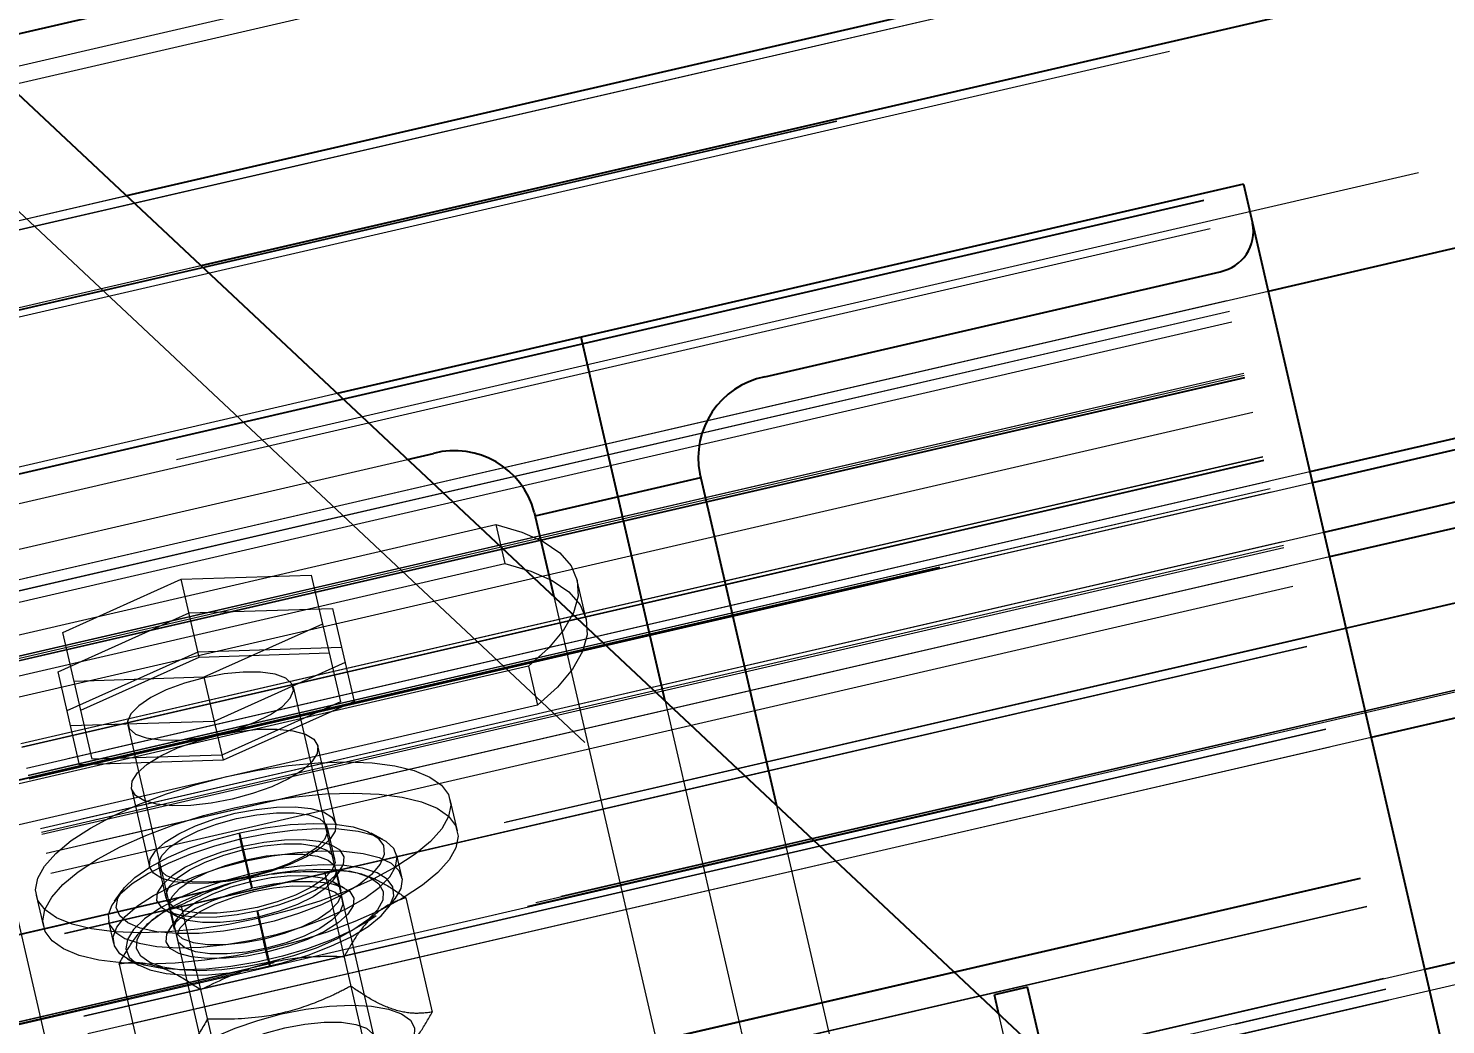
# Model space of a CAD drawing. Header units: millimetres. Extents: x 1293 to 41893, y 1011 to 26911.
# Drawn here: x 11677.1 to 11747.7, y 5429.9 to 5479.5 of the extents above; entities that cross this region are included whole.
import ezdxf

# ---------------------------------------------------------------- set-up
doc = ezdxf.new("R2010")
doc.units = ezdxf.units.MM
doc.header["$LTSCALE"] = 50
doc.linetypes.add('HIDDEN', pattern=[1.905, 1.27, -0.635])
doc.layers.add('CAPA_1', color=7, linetype='Continuous')
doc.layers.add('STRUC', color=4, linetype='Continuous')
doc.styles.add('SLDTEXTSTYLE0', font='TXT', dxfattribs={"width": 0.75})
doc.dimstyles.new('SLDDIMSTYLE0', dxfattribs={"dimtxt": 100, "dimasz": 100, "dimexe": 0, "dimexo": 0.0625, "dimgap": 25, "dimtad": 2, "dimdec": 0, "dimlfac": 1.5, "dimrnd": 1e-09, "dimzin": 12, "dimdsep": 46, "dimtxsty": 'SLDTEXTSTYLE0', "dimsah": 1, "dimcen": 0.09, "dimadec": 0, "dimazin": 3, "dimtfac": 1, "dimtdec": 0, "dimtofl": 0, "dimtmove": 0, "dimatfit": 3, "dimfxl": 1, "dimfrac": 2, "dimtolj": 1, "dimtzin": 12, "dimarcsym": 0})
doc.dimstyles.new('SLDDIMSTYLE1', dxfattribs={"dimtxt": 100, "dimasz": 100, "dimexe": 0, "dimexo": 0.0625, "dimgap": 25, "dimtad": 2, "dimdec": 4, "dimlfac": 75, "dimzin": 12, "dimdsep": 46, "dimtxsty": 'SLDTEXTSTYLE0', "dimsah": 1, "dimcen": 0.09, "dimadec": 0, "dimazin": 3, "dimtfac": 1, "dimtdec": 0, "dimtofl": 0, "dimtmove": 0, "dimatfit": 3, "dimfxl": 1, "dimfrac": 2, "dimtolj": 1, "dimtzin": 12, "dimarcsym": 0})

# ---------------------------------------------------------------- blocks, each defined once
blk = doc.blocks.new('_D_3')
at = {"layer": 'CAPA_1', "transparency": 16777216}
blk.add_arc((9899.266, 4708.493), 5214.315, 0, 13, dxfattribs=at)
for points in [[(14979.938, 5881.459), (14986.476, 5780.493), (15016.521, 5787.127)], [(15113.581, 4708.493), (15128.006, 4808.636), (15097.238, 4808.341)]]:
    blk.add_solid(points, dxfattribs=at)
at = {"layer": 'CAPA_1', "transparency": 16777216, "insert": (15196.758, 5413.272), "char_height": 100, "attachment_point": 1, "rotation": 276.5, "style": 'SLDTEXTSTYLE0'}
blk.add_mtext('13°', dxfattribs=at)
blk = doc.blocks.new('_D_5')
at = {"layer": 'CAPA_1', "transparency": 16777216}
for p, q in [((11574.397, 7831.177), (17588.061, 7831.177)), ((17538.061, 7831.177), (17538.061, 4708.493)), ((16485.165, 4708.493), (17588.061, 4708.493))]:
    blk.add_line(p, q, dxfattribs=at)
for points in [[(17538.061, 7831.177), (17522.676, 7731.177), (17553.445, 7731.177)], [(17538.061, 4708.493), (17553.445, 4808.493), (17522.676, 4808.493)]]:
    blk.add_solid(points, dxfattribs=at)
at = {"layer": 'CAPA_1', "transparency": 16777216, "insert": (17409.154, 6122.057), "char_height": 100, "attachment_point": 1, "rotation": 90, "style": 'SLDTEXTSTYLE0'}
blk.add_mtext('4684', dxfattribs=at)

msp = doc.modelspace()

# ---------------------------------------------------------------- linework, layer by layer
at = {"color": 1, "linetype": 'HIDDEN', "lineweight": 18}
for p, q in [((16327.8123211, 6489.1646889), (11124.0071077, 5287.7715924)), ((12657.1684952, 5703.1216774), (11111.0164292, 5346.1643467)), ((12009.287593, 5556.018966), (11217.3196043, 5373.1787491)), ((11993.138929, 5550.6908802), (11234.1696065, 5375.4690056)), ((11993.1392495, 5550.6894916), (11234.1699271, 5375.467617)), ((12011.3263419, 5547.1881743), (11219.3583532, 5364.3479573)), ((12011.4279871, 5546.7479006), (11219.4599984, 5363.9076836)), ((12011.4283077, 5546.746512), (11219.460319, 5363.906295)), ((12012.2770261, 5543.0703084), (11220.3090375, 5360.2300915)), ((12012.3786713, 5542.6300347), (11220.4106827, 5359.7898178)), ((12012.3789919, 5542.6286462), (11220.4110032, 5359.7884292)), ((11995.8008176, 5539.1609739), (11236.8314951, 5363.9390993)), ((11995.8057852, 5539.1394568), (11236.8364627, 5363.9175822)), ((11220.4410265, 5350.9009234), (12021.8701485, 5535.9254151)), ((12014.0898757, 5535.2179943), (11222.121887, 5352.3777773)), ((12014.0948433, 5535.1964772), (11222.1268546, 5352.3562603)), ((12014.4174202, 5533.799243), (11222.4494316, 5350.959026)), ((12014.4177408, 5533.7978544), (11222.4497522, 5350.9576374)), ((12015.246785, 5530.2068697), (11223.2787963, 5347.3666528)), ((12015.3681045, 5529.6813771), (11223.4001158, 5346.8411602)), ((12015.3684251, 5529.6799886), (11223.4004364, 5346.8397716)), ((12015.4922949, 5529.1434495), (11223.5243062, 5346.3032325)), ((12015.4926154, 5529.1420609), (11223.5246268, 5346.301844)), ((12016.0809473, 5526.5937157), (11224.1129586, 5343.7534988)), ((12016.0812679, 5526.5923272), (11224.1132792, 5343.7521102)), ((12016.1053109, 5526.4881853), (11224.1373223, 5343.6479683)), ((12016.1056315, 5526.4867967), (11224.1376428, 5343.6465797)), ((12016.1286246, 5526.3872025), (11224.160636, 5343.5469856)), ((12016.1335922, 5526.3656855), (11224.1656036, 5343.5254685)), ((12016.5283785, 5524.6556781), (11224.5603899, 5341.8154611)), ((12016.5286991, 5524.6542895), (11224.5607105, 5341.8140725)), ((12017.0412972, 5522.4339835), (11225.0733085, 5339.5937665)), ((12017.0416177, 5522.4325949), (11225.0736291, 5339.5923779)), ((12017.0793088, 5522.2693367), (11225.1113202, 5339.4291197)), ((12017.0842765, 5522.2478196), (11225.1162878, 5339.4076027)), ((12017.3231436, 5521.2131723), (11225.355155, 5338.3729553)), ((12017.4068534, 5520.8505854), (11225.4388647, 5338.0103684)), ((12017.407174, 5520.8491968), (11225.4391853, 5338.0089798)), ((12017.4465148, 5520.6787931), (11225.4785261, 5337.8385761)), ((12018.0184071, 5518.2016553), (11226.0504185, 5335.3614383)), ((12018.0595308, 5518.0235288), (11226.0915422, 5335.1833119)), ((12018.0598514, 5518.0221403), (11226.0918627, 5335.1819233)), ((12018.0838945, 5517.9179984), (11226.1159058, 5335.0777814)), ((12018.084215, 5517.9166098), (11226.1162264, 5335.0763928)), ((12018.3002536, 5516.9808441), (11226.3322649, 5334.1406271)), ((12000.9306448, 5516.9412508), (11241.9613224, 5341.7193762)), ((12000.9356124, 5516.9197338), (11241.96629, 5341.6978592)), ((12018.5313257, 5515.9799607), (11226.5633371, 5333.1397437)), ((12018.5316463, 5515.9785721), (11226.5636576, 5333.1383551)), ((12019.219703, 5512.9982713), (11227.2517143, 5330.1580543)), ((12019.2246706, 5512.9767542), (11227.2566819, 5330.1365372)), ((12020.1703872, 5508.8804054), (11228.2023985, 5326.0401885)), ((12020.1753548, 5508.8588883), (11228.2073661, 5326.0186714)), ((12020.3766122, 5507.9871467), (11228.4086236, 5325.1469297)), ((12003.6021481, 5505.369699), (11244.6328256, 5330.1478244)), ((12021.8815916, 5501.468365), (11229.9136029, 5318.628148)), ((12021.8912062, 5501.4267194), (11229.9232175, 5318.5865024)), ((12022.2091361, 5500.0496137), (11230.2411475, 5317.2093967)), ((12022.2141037, 5500.0280966), (11230.2461151, 5317.1878796)), ((11948.4130219, 5497.1150012), (11689.8605254, 5437.423454)), ((11948.3008868, 5497.0664488), (11690.0120436, 5437.4357708)), ((12023.0385008, 5496.4572404), (11231.0705122, 5313.6170235)), ((12023.1598204, 5495.9317478), (11231.1918317, 5313.0915308)), ((12023.164788, 5495.9102307), (11737.2338964, 5429.897883)), ((12023.2840107, 5495.3938202), (11231.3160221, 5312.5536032)), ((12023.2889783, 5495.3723031), (11231.3209897, 5312.5320861)), ((11951.1322255, 5493.4054303), (11690.0541667, 5433.1308111)), ((11949.8745113, 5493.0924001), (11690.2038431, 5433.1427026)), ((11949.4646505, 5492.9149382), (11690.7509196, 5433.1861671)), ((11681.9974515, 5471.1551465), (11503.7799115, 5430.0103854)), ((11685.7100791, 5467.6749255), (11522.4971725, 5429.994257)), ((11738.8784043, 5466.400739), (11580.966377, 5429.9438749)), ((11692.5002904, 5461.3097746), (11671.6500672, 5456.4961213)), ((11674.6040465, 5453.0954305), (11695.9949222, 5458.0339033)), ((11740.954763, 5457.4070416), (11621.8461407, 5429.9086494)), ((11741.0781341, 5456.8726624), (11624.2750968, 5429.9065565)), ((11671.6500672, 5456.4961213), (11684.9883333, 5398.7217439)), ((11669.4600828, 5447.644664), (11700.3963323, 5454.7868599)), ((11700.3963323, 5454.7868599), (11700.8437636, 5452.8488222)), ((11741.6500265, 5454.3955246), (11635.5346272, 5429.8968543)), ((11741.9318729, 5453.1747134), (11641.0836766, 5429.8920727)), ((11669.907514, 5445.7066263), (11700.8437636, 5452.8488222)), ((11678.8257173, 5449.4201882), (11684.7308999, 5452.0703953)), ((11684.7308999, 5452.0703953), (11691.2002171, 5452.2770666)), ((11685.6257624, 5448.1943199), (11684.7308999, 5452.0703953)), ((11691.2002171, 5452.2770666), (11692.6592143, 5445.9574554)), ((11704.9059221, 5450.0717189), (11704.4584908, 5452.0097566)), ((11703.2856943, 5451.1995261), (11723.800783, 5362.3389143)), ((11685.1191044, 5450.3888968), (11692.2676151, 5450.6172658)), ((11692.2676151, 5450.6172658), (11693.3384078, 5445.9791531)), ((11678.5939552, 5447.4604527), (11685.1191044, 5450.3888968)), ((11691.7643518, 5449.8335307), (11685.8591693, 5447.1833236)), ((11680.2847145, 5443.100577), (11678.8257173, 5449.4201882)), ((11679.0413864, 5445.522415), (11685.5665357, 5448.4508591)), ((11685.5665357, 5448.4508591), (11692.7150463, 5448.6792282)), ((11685.6257624, 5448.1943199), (11692.0950797, 5448.4009912)), ((11702.0248489, 5447.7329796), (11671.0885993, 5440.5907836)), ((11679.7205798, 5445.5441128), (11685.6257624, 5448.1943199)), ((11692.8909765, 5447.9171908), (11686.3658273, 5444.9887467)), ((11702.0248489, 5447.7329796), (11702.4722802, 5445.7949419)), ((11679.6647479, 5442.82234), (11678.5939552, 5447.4604527)), ((11685.8591693, 5447.1833236), (11679.389852, 5446.9766524)), ((11685.8591693, 5447.1833236), (11686.8132585, 5443.0507091)), ((11695.6839054, 5423.4466245), (11690.3147304, 5446.7030769)), ((11702.4722802, 5445.7949419), (11671.5360306, 5438.6527459)), ((11692.6592143, 5445.9574554), (11686.7540318, 5443.3072482)), ((11693.3384078, 5445.9791531), (11686.8132585, 5443.0507091)), ((11708.83033, 5446.001979), (11738.4794014, 5317.5777417)), ((11686.3658273, 5444.9887467), (11679.2173166, 5444.7603777)), ((11682.0650638, 5444.7984913), (11687.4342389, 5421.5420389)), ((11744.0082316, 5444.181016), (11657.7399431, 5424.2644123)), ((11692.4298132, 5439.8940102), (11691.5349507, 5443.7700856)), ((11686.8132585, 5443.0507091), (11679.6647479, 5442.82234)), ((11686.7540318, 5443.3072482), (11680.2847145, 5443.100577)), ((11682.2540758, 5441.6274268), (11683.1489383, 5437.7513514)), ((11698.4847701, 5439.5431097), (11698.1268251, 5441.0935398)), ((11714.3749657, 5440.804432), (11746.67758, 5300.8864376)), ((11687.5942388, 5439.4286005), (11687.6613251, 5439.1194953)), ((11687.5942388, 5439.4286005), (11687.7668778, 5438.7522417)), ((11688.2797319, 5436.6987148), (11687.6466761, 5439.440781)), ((11692.3800169, 5438.1337163), (11692.0220719, 5439.6841465)), ((11694.7632034, 5439.1146618), (11694.1859247, 5439.4241142)), ((11687.9136763, 5438.0264421), (11687.6613251, 5439.1194953)), ((11687.9235072, 5438.0923281), (11687.7668778, 5438.7522417)), ((11683.607412, 5437.7414692), (11683.965357, 5436.191039)), ((11687.9136763, 5438.0264421), (11688.0703057, 5437.3665284)), ((11687.9235072, 5438.0923281), (11688.1758584, 5436.9992748)), ((11695.7141059, 5437.2418044), (11695.4617547, 5438.3348577)), ((11688.2429447, 5436.6901696), (11688.0703057, 5437.3665284)), ((11691.858296, 5437.49686), (11694.150061, 5427.5701355)), ((11692.2766881, 5437.0543513), (11692.6598877, 5437.5855476)), ((11692.6947279, 5436.5447261), (11692.4423767, 5437.6377794)), ((11693.2312255, 5437.5040068), (11693.1101689, 5437.5249999)), ((11686.6322645, 5436.6781513), (11555.6621604, 5406.4413202)), ((11686.5201294, 5436.6295989), (11555.8136785, 5406.453637)), ((11677.5026588, 5436.3320758), (11677.8606038, 5434.7816457)), ((11681.7765446, 5436.5591831), (11681.3933449, 5436.0279868)), ((11688.2429447, 5436.6901696), (11688.1758584, 5436.9992748)), ((11692.8673287, 5436.6870223), (11692.29005, 5436.9964747)), ((11684.1267128, 5435.7179571), (11684.379064, 5434.6249038)), ((11684.713456, 5435.8473437), (11687.005221, 5425.9206192)), ((11695.0448962, 5435.7035001), (11695.4280958, 5436.2346964)), ((11695.9186029, 5436.2054794), (11697.2333366, 5430.510742)), ((11681.1073349, 5435.0208788), (11681.3596861, 5433.9278255)), ((11683.4793815, 5435.2541096), (11683.4763422, 5435.2519146)), ((11683.5759444, 5435.3238508), (11683.4793815, 5435.2541096)), ((11683.9541121, 5435.5756609), (11684.5313908, 5435.2662085)), ((11684.5447526, 5435.2083319), (11684.161553, 5434.6771356)), ((11688.6462279, 5434.8719351), (11688.5048987, 5435.5555223)), ((11688.5801047, 5435.2482917), (11688.5048987, 5435.5555223)), ((11689.1747647, 5432.8219022), (11688.5417088, 5435.5639684)), ((11688.5801047, 5435.2482917), (11688.8324559, 5434.1552384)), ((11688.6462279, 5434.8719351), (11688.7947375, 5434.2101468)), ((11689.0470887, 5433.1170936), (11688.7947375, 5434.2101468)), ((11688.9809655, 5433.4934502), (11688.8324559, 5434.1552384)), ((11689.3514681, 5432.9685803), (11555.8558016, 5402.1486773)), ((11681.6301804, 5432.9067372), (11682.9449141, 5427.2119998)), ((11682.0582373, 5433.1480214), (11682.635516, 5432.838569)), ((11688.9809655, 5433.4934502), (11689.1222948, 5432.809863)), ((11689.0470887, 5433.1170936), (11689.1222948, 5432.809863)), ((11688.0937539, 5432.6555502), (11556.005478, 5402.1605689)), ((11687.6838931, 5432.4780882), (11556.5525546, 5402.2040333)), ((11746.6747672, 5432.6309812), (11668.1533419, 5414.5028818)), ((11725.9264054, 5428.4074669), (11725.4642371, 5430.4093378))]:
    msp.add_line(p, q, dxfattribs=at)
at = {"color": 7, "linetype": 'Continuous', "lineweight": 25}
for p, q in [((11975.5812051, 5548.2357707), (11675.3678887, 5478.9260654)), ((11977.619954, 5539.4049789), (11681.9974515, 5471.1551465)), ((11978.5706383, 5535.2871131), (11685.7100791, 5467.6749255)), ((11895.6220687, 5502.5878653), (11738.8784043, 5466.400739)), ((11897.6984274, 5493.5941679), (11740.954763, 5457.4070416)), ((11897.8217985, 5493.0597887), (11741.0781341, 5456.8726624)), ((11898.3936909, 5490.5826508), (11741.6500265, 5454.3955246)), ((11898.6755373, 5489.3618397), (11741.9318729, 5453.1747134)), ((11900.751896, 5480.3681423), (11744.0082316, 5444.181016)), ((11737.6473996, 5471.7328061), (11692.5002904, 5461.3097746)), ((11737.6473996, 5471.7328061), (11753.1874155, 5404.4216024)), ((11903.4184316, 5468.8181075), (11746.6747672, 5432.6309812)), ((11713.7932625, 5462.1429739), (11736.4831454, 5467.3813461)), ((11708.83033, 5446.001979), (11704.6487334, 5464.1144637)), ((11695.9949222, 5458.0339033), (11697.2939294, 5458.3338027)), ((11702.3559022, 5455.2268985), (11710.6055687, 5457.131484)), ((11710.5632917, 5457.3146057), (11714.3749657, 5440.804432)), ((11702.3136252, 5455.4100201), (11703.2856943, 5451.1995261)), ((11726.8909954, 5431.756932), (11725.2410621, 5431.3760149)), ((11727.6820913, 5428.330319), (11726.8909954, 5431.756932)), ((11725.4642371, 5430.4093378), (11725.2410621, 5431.3760149))]:
    msp.add_line(p, q, dxfattribs=at)
at = {"color": 1, "linetype": 'HIDDEN', "lineweight": 18, "flags": 128}
for points in [[(11700.3963323, 5454.7868599), (11701.689923, 5454.4111019), (11702.7569882, 5453.9378104), (11703.5816525, 5453.3740269), (11704.1516468, 5452.7281392), (11704.4584908, 5452.0097566), (11704.4976194, 5451.229567), (11704.2684505, 5450.399178), (11703.7743936, 5449.5309436), (11703.022799, 5448.6377815), (11702.0248489, 5447.7329796)], [(11700.8437636, 5452.8488222), (11702.1373542, 5452.4730642), (11703.2044195, 5451.9997727), (11704.0290838, 5451.4359892), (11704.5990781, 5450.7901015), (11704.9059221, 5450.0717189), (11704.9450507, 5449.2915294), (11704.7158818, 5448.4611403), (11704.2218248, 5447.592906), (11703.4702303, 5446.6997438), (11702.4722802, 5445.7949419)], [(11686.5156004, 5444.340008), (11687.4932733, 5444.6089012), (11688.3951987, 5444.9441564), (11689.1689599, 5445.32629), (11689.7695889, 5445.7330935), (11690.1621792, 5446.1409252), (11690.3239149, 5446.5260833), (11690.2453965, 5446.8661838), (11689.9311872, 5447.1414614), (11689.3995477, 5447.3359178), (11688.6813751, 5447.4382521), (11687.8184067, 5447.4425168), (11686.8607953, 5447.3484641), (11685.8641938, 5447.1615601), (11684.8865209, 5446.892667), (11683.9845955, 5446.5574117), (11683.2108342, 5446.1752782), (11682.6102053, 5445.7684746), (11682.217615, 5445.3606429), (11682.0558793, 5444.9754848), (11682.1343977, 5444.6353843), (11682.448607, 5444.3601068), (11682.9802464, 5444.1656503), (11683.6984191, 5444.0633161), (11684.5613875, 5444.0590514), (11685.5189988, 5444.153104), (11686.5156004, 5444.340008)], [(11682.2540758, 5441.6274268), (11682.288886, 5442.0074554), (11682.5546415, 5442.4221487), (11683.0380164, 5442.8507122), (11683.7147721, 5443.2716561), (11684.5509733, 5443.6638723), (11685.5046894, 5444.0076936), (11686.528097, 5444.2858793), (11687.5698783, 5444.48448), (11688.577794, 5444.5935371), (11689.5013029, 5444.607582), (11690.2940965, 5444.5259103), (11690.9164209, 5444.3526175), (11691.3370699, 5444.0963933), (11691.5349507, 5443.7700856), (11691.5001405, 5443.390057), (11691.2343849, 5442.9753638), (11690.7510101, 5442.5468002), (11690.0742544, 5442.1258564), (11689.2380532, 5441.7336401), (11688.2843371, 5441.3898188), (11687.2609295, 5441.1116331), (11686.2191482, 5440.9130324), (11685.2112325, 5440.8039753), (11684.2877236, 5440.7899305), (11683.4949299, 5440.8716021), (11682.8726056, 5441.0448949), (11682.4519565, 5441.3011192), (11682.2540758, 5441.6274268)], [(11688.6290002, 5435.1858676), (11687.0829694, 5434.870431), (11685.5532851, 5434.6408266), (11684.0741181, 5434.5021836), (11682.6785104, 5434.457599), (11681.3976377, 5434.5080687), (11680.2601124, 5434.6524654), (11679.2913451, 5434.8875633), (11678.5129764, 5435.208111), (11677.9423937, 5435.6069477), (11677.592343, 5436.0751643), (11677.4706438, 5436.6023014), (11677.5800147, 5437.1765838), (11677.9180124, 5437.7851828), (11678.4770868, 5438.4145035), (11679.2447489, 5439.0504878), (11680.2038505, 5439.6789289), (11681.3329669, 5440.2857885), (11682.6068753, 5440.8575102), (11683.997119, 5441.3813229), (11685.472642, 5441.8455253), (11687.0004836, 5442.239748), (11688.5465145, 5442.5551847), (11690.0761987, 5442.784789), (11691.5553658, 5442.923432), (11692.9509735, 5442.9680166), (11694.2318462, 5442.9175469), (11695.3693715, 5442.7731503), (11696.3381388, 5442.5380523), (11697.1165075, 5442.2175047), (11697.6870901, 5441.8186679), (11698.0371408, 5441.3504514), (11698.15884, 5440.8233142), (11698.0494692, 5440.2490319), (11697.7114714, 5439.6404328), (11697.1523971, 5439.0111121), (11696.384735, 5438.3751278), (11695.4256334, 5437.7466867), (11694.296517, 5437.1398272), (11693.0226085, 5436.5681054), (11691.6323649, 5436.0442928), (11690.1568419, 5435.5800903), (11688.6290002, 5435.1858676)], [(11688.9869452, 5433.6354375), (11687.4409144, 5433.3200008), (11685.9112301, 5433.0903965), (11684.4320631, 5432.9517535), (11683.0364554, 5432.9071689), (11681.7555827, 5432.9576386), (11680.6180574, 5433.1020352), (11679.6492901, 5433.3371332), (11678.8709214, 5433.6576808), (11678.3003387, 5434.0565176), (11677.950288, 5434.5247341), (11677.8285888, 5435.0518712), (11677.9379597, 5435.6261536), (11678.2759574, 5436.2347527), (11678.8350318, 5436.8640734), (11679.6026939, 5437.5000577), (11680.5617955, 5438.1284988), (11681.6909119, 5438.7353583), (11682.9648204, 5439.3070801), (11684.355064, 5439.8308927), (11685.830587, 5440.2950951), (11687.3584286, 5440.6893178), (11688.9044595, 5441.0047545), (11690.4341437, 5441.2343588), (11691.9133108, 5441.3730019), (11693.3089185, 5441.4175865), (11694.5897912, 5441.3671168), (11695.7273165, 5441.2227201), (11696.6960838, 5440.9876221), (11697.4744525, 5440.6670745), (11698.0450352, 5440.2682378), (11698.3950859, 5439.8000212), (11698.516785, 5439.2728841), (11698.4074142, 5438.6986017), (11698.0694164, 5438.0900026), (11697.5103421, 5437.460682), (11696.74268, 5436.8246977), (11695.7835784, 5436.1962566), (11694.654462, 5435.589397), (11693.3805535, 5435.0176753), (11691.9903099, 5434.4938626), (11690.5147869, 5434.0296602), (11688.9869452, 5433.6354375)], [(11683.1489383, 5437.7513514), (11683.1837485, 5438.13138), (11683.449504, 5438.5460733), (11683.9328789, 5438.9746368), (11684.6096346, 5439.3955807), (11685.4458358, 5439.7877969), (11686.3995519, 5440.1316182), (11687.4229595, 5440.4098039), (11688.4647408, 5440.6084046), (11689.4726565, 5440.7174617), (11690.3961654, 5440.7315066), (11691.188959, 5440.6498349), (11691.8112834, 5440.4765422), (11692.2319324, 5440.2203179), (11692.4298132, 5439.8940102), (11692.395003, 5439.5139816), (11692.1292475, 5439.0992884), (11691.6458726, 5438.6707248), (11690.9691169, 5438.249781), (11690.1329157, 5437.8575647), (11689.1791996, 5437.5137435), (11688.155792, 5437.2355578), (11687.1140107, 5437.036957), (11686.106095, 5436.9278999), (11685.1825861, 5436.9138551), (11684.3897925, 5436.9955267), (11683.7674681, 5437.1688195), (11683.3468191, 5437.4250438), (11683.1489383, 5437.7513514)], [(11687.6466761, 5439.440781), (11688.9153144, 5439.6904093), (11690.1571792, 5439.848896), (11691.3274985, 5439.9105275), (11692.3840794, 5439.8730818), (11693.2888297, 5439.7379088), (11694.009131, 5439.5098818), (11694.5190148, 5439.1972218), (11694.8000986, 5438.8112009), (11694.8422487, 5438.3657361), (11694.6439454, 5437.8768873), (11694.2123381, 5437.3622788), (11693.5629871, 5436.8404634), (11692.7193032, 5436.3302538), (11691.7117031, 5435.8500442), (11690.5765132, 5435.4171473), (11689.3546596, 5435.04717), (11688.0901932, 5434.753451), (11686.8287009, 5434.5465794), (11685.6156624, 5434.4340134), (11684.4948107, 5434.4198114), (11683.506555, 5434.5044854), (11682.6865244, 5434.6849826), (11682.0642827, 5434.9547957), (11681.6622634, 5435.3041973), (11681.4949602, 5435.7205907), (11681.5684046, 5436.1889639), (11681.879949, 5436.692431), (11682.4183613, 5437.2128407), (11683.1642306, 5437.7314311), (11684.0906664, 5438.2295058), (11685.1642687, 5438.689108), (11686.3463316, 5439.0936681), (11687.5942388, 5439.4286005)], [(11688.1469593, 5437.2738162), (11687.1304257, 5437.0831742), (11686.1536621, 5436.9872405), (11685.2734344, 5436.9915905), (11684.5408983, 5437.0959714), (11683.998626, 5437.2943169), (11683.6781325, 5437.5751), (11683.5980438, 5437.9220026), (11683.7630142, 5438.3148638), (11684.1634563, 5438.7308522), (11684.7760978, 5439.1457918), (11685.5653343, 5439.535568), (11686.4852982, 5439.8775284), (11687.4825246, 5440.1517994), (11688.4990581, 5440.3424415), (11689.4758218, 5440.4383752), (11690.3560495, 5440.4340252), (11691.0885856, 5440.3296442), (11691.6308579, 5440.1312987), (11691.9513513, 5439.8505156), (11692.0314401, 5439.503613), (11691.8664697, 5439.1107518), (11691.4660276, 5438.6947635), (11690.853386, 5438.2798238), (11690.0641495, 5437.8900476), (11689.1441856, 5437.5480873), (11688.1469593, 5437.2738162)], [(11687.6613251, 5439.1194953), (11686.3921994, 5438.7814175), (11685.1837433, 5438.3758987), (11684.0747006, 5437.9159402), (11683.1006277, 5437.4162884), (11682.2927539, 5436.8929625), (11681.6769801, 5436.3627405), (11681.2730484, 5435.8426217), (11681.093909, 5435.3492814), (11681.1453051, 5434.8985362), (11681.4255891, 5434.5048374), (11681.9257748, 5434.1808071), (11682.6298261, 5433.9368339), (11683.5151707, 5433.7807398), (11684.5534239, 5433.7175291), (11685.7112989, 5433.7492284), (11686.9516734, 5433.8748215), (11688.2347806, 5434.0902818), (11689.5194832, 5434.3887015), (11690.764593, 5434.760513), (11691.9301912, 5435.193796), (11692.978908, 5435.6746592), (11693.877121, 5436.1876857), (11694.596033, 5436.7164278), (11695.1125954, 5437.2439336), (11695.4102469, 5437.7532911), (11695.4794446, 5438.2281699), (11695.3179699, 5438.6533453), (11694.9309999, 5439.0151858), (11694.330941, 5439.3020906), (11693.5370315, 5439.5048615), (11692.5747244, 5439.6169975), (11691.4748719, 5439.6349035), (11690.2727358, 5439.5580053), (11689.0068573, 5439.3887684), (11687.717821, 5439.1326186)], [(11687.7668778, 5438.7522417), (11686.7390489, 5438.4698976), (11685.7829292, 5438.1221524), (11684.9463431, 5437.7264002), (11684.2711358, 5437.3024361), (11683.7910805, 5436.8714664), (11683.5301893, 5436.4550479), (11683.5015116, 5436.0740093), (11683.7064819, 5435.7474099), (11684.1348478, 5435.4915859), (11684.7651827, 5435.3193335), (11685.5659579, 5435.2392684), (11686.4971194, 5435.2553955), (11687.5120912, 5435.3669082), (11688.5601054, 5435.5682286), (11689.5887414, 5435.8492869), (11690.5465475, 5436.1960249), (11691.3856153, 5436.5910989), (11692.0639753, 5437.0147478), (11692.5476966, 5437.445781), (11692.8125838, 5437.8626386), (11692.8453876, 5438.2444698), (11692.644467, 5438.5721757), (11692.2198721, 5438.8293648), (11691.5928406, 5439.0031727), (11690.7947362, 5439.0849057), (11689.8654791, 5439.0704756), (11688.8515502, 5438.9606041), (11687.8036651, 5438.7607869)], [(11688.5049043, 5435.7233861), (11687.4883707, 5435.532744), (11686.5116071, 5435.4368103), (11685.6313794, 5435.4411603), (11684.8988433, 5435.5455412), (11684.356571, 5435.7438868), (11684.0360776, 5436.0246699), (11683.9559888, 5436.3715724), (11684.1209592, 5436.7644337), (11684.5214013, 5437.180422), (11685.1340428, 5437.5953617), (11685.9232793, 5437.9851379), (11686.8432432, 5438.3270982), (11687.8404696, 5438.6013693), (11688.8570031, 5438.7920113), (11689.8337668, 5438.887945), (11690.7139945, 5438.883595), (11691.4465306, 5438.7792141), (11691.9888029, 5438.5808685), (11692.3092963, 5438.3000854), (11692.3893851, 5437.9531829), (11692.2244147, 5437.5603216), (11691.8239726, 5437.1443333), (11691.211331, 5436.7293937), (11690.4220945, 5436.3396175), (11689.5021307, 5435.9976571), (11688.5049043, 5435.7233861)], [(11687.9701722, 5438.0395653), (11689.2592085, 5438.2957151), (11690.525087, 5438.464952), (11691.7272231, 5438.5418502), (11692.8270756, 5438.5239443), (11693.7893827, 5438.4118083), (11694.5832923, 5438.2090374), (11695.1833511, 5437.9221325), (11695.5703211, 5437.560292), (11695.7317958, 5437.1351167), (11695.6625981, 5436.6602378), (11695.3649467, 5436.1508803), (11695.0792237, 5435.8343523)], [(11694.4325307, 5435.2998645), (11694.1294722, 5435.0946325), (11693.2312592, 5434.5816059), (11692.1825424, 5434.1007428), (11691.0169442, 5433.6674598), (11689.7718344, 5433.2956482), (11688.4871318, 5432.9972285), (11687.2040247, 5432.7817683), (11685.9636501, 5432.6561752), (11684.8057751, 5432.6244758), (11683.7675219, 5432.6876865), (11682.8821773, 5432.8437807), (11682.1781261, 5433.0877539), (11681.6779403, 5433.4117842), (11681.3976563, 5433.805483), (11681.3462602, 5434.2562281), (11681.5253996, 5434.7495685), (11681.9293314, 5435.2696872), (11682.5451051, 5435.7999092), (11683.3529789, 5436.3232351), (11684.3270518, 5436.8228869), (11685.4360945, 5437.2828454), (11686.6445506, 5437.6883642), (11687.9136763, 5438.0264421)], [(11688.0703057, 5437.3665284), (11686.8223984, 5437.0315959), (11685.6403356, 5436.6270359), (11684.5667333, 5436.1674337), (11683.6402974, 5435.669359), (11682.8944282, 5435.1507686), (11682.3560158, 5434.6303589), (11682.0444715, 5434.1268918), (11681.971027, 5433.6585186), (11682.1383303, 5433.2421252), (11682.5403496, 5432.8927236), (11683.1625912, 5432.6229105), (11683.9826219, 5432.4424133), (11684.9708775, 5432.3577393), (11686.0917293, 5432.3719413), (11687.3047677, 5432.4845072), (11688.5662601, 5432.6913788), (11689.8307265, 5432.9850979), (11691.05258, 5433.3550752), (11692.18777, 5433.7879721), (11693.1953701, 5434.2681817), (11694.039054, 5434.7783913), (11694.6884049, 5435.3002067), (11695.1200123, 5435.8148152), (11695.3183156, 5436.303664), (11695.2761655, 5436.7491288), (11694.9950817, 5437.1351497), (11694.4851979, 5437.4478097), (11693.7648965, 5437.6758366), (11692.8601462, 5437.8110097), (11691.8035653, 5437.8484554), (11690.6332461, 5437.7868239), (11689.3913812, 5437.6283372), (11688.1227429, 5437.3787089)], [(11687.9562358, 5438.0999305), (11688.9595637, 5438.2881505), (11689.9237598, 5438.38302), (11690.7929281, 5438.3790392), (11691.5166817, 5438.2764391), (11692.0530634, 5438.0811674), (11692.3709785, 5437.8045443), (11692.4519969, 5437.4626061), (11692.2914218, 5437.0751755), (11691.898562, 5436.6647124), (11691.2961922, 5436.255012), (11690.5192327, 5435.8698252), (11689.612725, 5435.5314818), (11688.6292207, 5435.2595962), (11687.625735, 5435.0699299), (11686.6604415, 5434.9734783), (11685.7892997, 5434.9758327), (11685.062811, 5435.0768566), (11684.523091, 5435.2706936), (11684.2014282, 5435.5461066), (11684.1164697, 5435.8871295), (11684.2731409, 5436.2739928), (11684.6623591, 5436.6842693), (11685.2615608, 5437.0941747), (11686.0360095, 5437.4799462), (11686.9408091, 5437.8192201), (11687.9235072, 5438.0923281)], [(11689.133668, 5432.9999115), (11687.9262732, 5432.763672), (11686.746643, 5432.6172281), (11685.6401098, 5432.5662075), (11684.6491972, 5432.6125708), (11683.8119852, 5432.7545363), (11683.1606476, 5432.9866485), (11682.7202148, 5433.2999873), (11682.5076124, 5433.6825113), (11682.5310106, 5434.1195204), (11682.7895103, 5434.5942205), (11683.2731774, 5435.0883692), (11683.963425, 5435.5829765), (11684.833727, 5436.0590351), (11685.8506384, 5436.4982503), (11686.9750799, 5436.8837432), (11688.1638396, 5437.2006996), (11689.3712344, 5437.4369391), (11690.5508646, 5437.583383), (11691.6573978, 5437.6344037), (11692.6483104, 5437.5880403), (11693.4855224, 5437.4460748), (11694.13686, 5437.2139626), (11694.5772928, 5436.9006238), (11694.7898952, 5436.5180998), (11694.766497, 5436.0810907), (11694.5079973, 5435.6063906), (11694.0243302, 5435.1122419), (11693.3340826, 5434.6176346), (11692.4637806, 5434.141576), (11691.4468692, 5433.7023608), (11690.3224277, 5433.3168679), (11689.133668, 5432.9999115)], [(11688.1758584, 5436.9992748), (11687.1931604, 5436.7261668), (11686.2883607, 5436.386893), (11685.5139121, 5436.0011215), (11684.9147103, 5435.591216), (11684.5254921, 5435.1809395), (11684.368821, 5434.7940763), (11684.4537794, 5434.4530533), (11684.7754423, 5434.1776403), (11685.3151622, 5433.9838033), (11686.0416509, 5433.8827794), (11686.9127927, 5433.880425), (11687.8780862, 5433.9768767), (11688.8815719, 5434.1665429), (11689.8650762, 5434.4384285), (11690.771584, 5434.7767719), (11691.5485435, 5435.1619587), (11692.1509132, 5435.5716592), (11692.543773, 5435.9821223), (11692.7043481, 5436.3695529), (11692.6233297, 5436.711491), (11692.3054147, 5436.9881141), (11691.7690329, 5437.1833858), (11691.0452794, 5437.285986), (11690.1761111, 5437.2899667), (11689.211915, 5437.1950972), (11688.208587, 5437.0068773)], [(11688.2797319, 5436.6987148), (11689.327617, 5436.898532), (11690.341546, 5437.0084035), (11691.270803, 5437.0228336), (11692.0689075, 5436.9411006), (11692.695939, 5436.7672927), (11693.1205339, 5436.5101036), (11693.3214544, 5436.1823977), (11693.2886506, 5435.8005665), (11693.0237634, 5435.3837089), (11692.5400422, 5434.9526757), (11691.8616822, 5434.5290268), (11691.0226144, 5434.1339528), (11690.0648082, 5433.7872148), (11689.0361723, 5433.5061565), (11687.9881581, 5433.3048361), (11686.9731862, 5433.1933234), (11686.0420248, 5433.1771963), (11685.2412495, 5433.2572613), (11684.6109146, 5433.4295138), (11684.1825488, 5433.6853378), (11683.9775785, 5434.0119372), (11684.0062562, 5434.3929757), (11684.2671474, 5434.8093943), (11684.7472026, 5435.240364), (11685.4224099, 5435.6643281), (11686.2589961, 5436.0600803), (11687.2151157, 5436.4078255), (11688.2429447, 5436.6901696)], [(11688.9744571, 5433.6895295), (11687.9778556, 5433.5026255), (11687.0202442, 5433.4085729), (11686.1572758, 5433.4128376), (11685.4391031, 5433.5151718), (11684.9074637, 5433.7096282), (11684.5932544, 5433.9849058), (11684.514736, 5434.3250063), (11684.6764717, 5434.7101644), (11685.069062, 5435.1179961), (11685.669691, 5435.5247997), (11686.4434522, 5435.9069332), (11687.3453776, 5436.2421884), (11688.3230505, 5436.5110816), (11689.319652, 5436.6979856), (11690.2772634, 5436.7920383), (11691.1402318, 5436.7877735), (11691.8584045, 5436.6854393), (11692.3900439, 5436.4909829), (11692.7042532, 5436.2157053), (11692.7827716, 5435.8756048), (11692.6210359, 5435.4904467), (11692.2284456, 5435.082615), (11691.6278166, 5434.6758114), (11690.8540554, 5434.2936779), (11689.95213, 5433.9584227), (11688.9744571, 5433.6895295)], [(11690.6996774, 5426.2167796), (11689.4922826, 5425.9805401), (11688.3126524, 5425.8340962), (11687.2061192, 5425.7830755), (11686.2152066, 5425.8294388), (11685.3779946, 5425.9714044), (11684.726657, 5426.2035166), (11684.2862242, 5426.5168554), (11684.0736218, 5426.8993794), (11684.09702, 5427.3363885), (11684.3555197, 5427.8110886), (11684.8391868, 5428.3052372), (11685.5294344, 5428.7998446), (11686.3997364, 5429.2759032), (11687.4166478, 5429.7151184), (11688.5410893, 5430.1006113), (11689.729849, 5430.4175677), (11690.9372438, 5430.6538071), (11692.116874, 5430.8002511), (11693.2234072, 5430.8512717), (11694.2143198, 5430.8049084), (11695.0515318, 5430.6629428), (11695.7028694, 5430.4308307), (11696.1433022, 5430.1174919), (11696.3559046, 5429.7349678), (11696.3325064, 5429.2979588), (11696.0740067, 5428.8232587), (11695.5903396, 5428.32911), (11694.900092, 5427.8345026), (11694.02979, 5427.358444), (11693.0128786, 5426.9192289), (11691.8884371, 5426.533736), (11690.6996774, 5426.2167796)], [(11690.5404665, 5426.9063976), (11689.543865, 5426.7194936), (11688.5862536, 5426.6254409), (11687.7232852, 5426.6297056), (11687.0051125, 5426.7320399), (11686.4734731, 5426.9264963), (11686.1592638, 5427.2017738), (11686.0807454, 5427.5418744), (11686.2424811, 5427.9270325), (11686.6350714, 5428.3348642), (11687.2357004, 5428.7416677), (11688.0094616, 5429.1238013), (11688.911387, 5429.4590565), (11689.8890599, 5429.7279497), (11690.8856614, 5429.9148537), (11691.8432728, 5430.0089063), (11692.7062412, 5430.0046416), (11693.4244139, 5429.9023074), (11693.9560533, 5429.7078509), (11694.2702626, 5429.4325734), (11694.348781, 5429.0924729), (11694.1870453, 5428.7073148), (11693.794455, 5428.2994831), (11693.193826, 5427.8926795), (11692.4200648, 5427.510546), (11691.5181394, 5427.1752907), (11690.5404665, 5426.9063976)]]:
    msp.add_lwpolyline(points, dxfattribs=at)
at = {"color": 7, "linetype": 'Continuous', "lineweight": 25}
for centre, radius, start, end in [((11736.0818532, 5469.3942677), 2.0525323, 281.274564585, 11.163793202), ((11714.5971331, 5458.1106791), 4.1116431, 101.274564585, 191.163793202), ((11698.339057, 5454.3572065), 4.1116431, 14.836206798, 104.725435415)]:
    msp.add_arc(centre, radius, start, end, dxfattribs=at)
at = {"color": 1, "linetype": 'HIDDEN', "lineweight": 18}
for points, knots in [([(11684.713456, 5435.8473437), (11685.5299668, 5436.2455636), (11686.9028437, 5436.9151283), (11689.0236977, 5437.4030942), (11690.5934008, 5437.5271961), (11691.5421433, 5437.5044423), (11691.858296, 5437.49686)], [0, 0, 0, 0, 0.3661794341, 0.6156922034, 0.8719357593, 1, 1, 1, 1]), ([(11691.858296, 5437.49686), (11692.176091, 5437.5347566), (11692.8185721, 5437.6113716), (11693.848577, 5437.386546), (11694.8952294, 5436.9027899), (11695.575401, 5436.4393318), (11695.9186029, 5436.2054794)], [0, 0, 0, 0, 0.2646176718, 0.5349733347, 0.76535622725, 1, 1, 1, 1]), ([(11681.6301804, 5432.9067372), (11681.8631633, 5433.3119485), (11682.3341815, 5434.1311587), (11683.1101663, 5435.0065672), (11683.9140162, 5435.5745474), (11684.4453534, 5435.7558579), (11684.713456, 5435.8473437)], [0, 0, 0, 0, 0.2646061211, 0.5349506065, 0.7653448938, 1, 1, 1, 1]), ([(11695.9186029, 5436.2054794), (11695.6163735, 5436.1002077), (11695.0053605, 5435.8873813), (11694.1781853, 5435.2337029), (11693.4495362, 5434.3399923), (11693.0413626, 5433.6252016), (11692.835406, 5433.2645318)], [0, 0, 0, 0, 0.2646061211, 0.5349506065, 0.7653448938, 1, 1, 1, 1]), ([(11685.690566, 5431.6150155), (11685.303511, 5431.8771171), (11684.5210079, 5432.4070037), (11683.4397708, 5432.8537408), (11682.4682805, 5433.0119336), (11681.9112484, 5432.9420162), (11681.6301804, 5432.9067372)], [0, 0, 0, 0, 0.2646176718, 0.5349733347, 0.7653562273, 1, 1, 1, 1]), ([(11692.835406, 5433.2645318), (11692.5192479, 5433.272115), (11691.5863301, 5433.2944915), (11690.0169249, 5433.1730539), (11687.8942553, 5432.6897311), (11686.5070781, 5432.0132197), (11685.690566, 5431.6150155)], [0, 0, 0, 0, 0.1280647744, 0.377893031, 0.6338190398, 1, 1, 1, 1]), ([(11693.172951, 5431.8024637), (11692.8921143, 5431.6570534), (11692.0634225, 5431.2279772), (11690.5996158, 5430.6491426), (11688.4798982, 5430.1530332), (11686.9365485, 5430.1529792), (11686.028111, 5430.1529474)], [0, 0, 0, 0, 0.1280647744, 0.377893031, 0.6338190398, 1, 1, 1, 1]), ([(11697.2333366, 5430.510742), (11696.9155466, 5430.472871), (11696.2730747, 5430.3963076), (11695.2430608, 5430.6212201), (11694.1963784, 5431.1050631), (11693.5161708, 5431.5685812), (11693.172951, 5431.8024637)], [0, 0, 0, 0, 0.2646061211, 0.5349506065, 0.7653448938, 1, 1, 1, 1]), ([(11686.028111, 5430.1529474), (11685.795126, 5429.7476983), (11685.324104, 5428.9284126), (11684.5481311, 5428.0529048), (11683.7443086, 5427.4848488), (11683.2130017, 5427.3035033), (11682.9449141, 5427.2119998)], [0, 0, 0, 0, 0.2646176718, 0.5349733347, 0.7653562273, 1, 1, 1, 1]), ([(11694.150061, 5427.5701355), (11694.452306, 5427.6753864), (11695.06335, 5427.8881705), (11695.8905552, 5428.5417668), (11696.6192154, 5429.4353861), (11697.0273829, 5430.1501071), (11697.2333366, 5430.510742)], [0, 0, 0, 0, 0.2646176718, 0.5349733347, 0.7653562273, 1, 1, 1, 1])]:
    msp.add_open_spline(points, degree=3, knots=knots, dxfattribs=at)
at = {"layer": 'STRUC', "linetype": 'HIDDEN', "lineweight": 18}
msp.add_line((12191.2837655, 4987.947163), (10994.783654, 6109.5475746), dxfattribs=at)
at = {"layer": 'STRUC', "linetype": 'Continuous', "lineweight": 25}
msp.add_line((12125.3334467, 5055.5715373), (11675.3665487, 5477.3709614), dxfattribs=at)

# ---------------------------------------------------------------- dimensions: what is measured, and where the dimension line sits
at = {"layer": 'CAPA_1'}
dim = msp.add_linear_dim(base=(17538.0605071, 4708.4929069), p1=(11510.8968592, 7831.1769069), p2=(16421.6646746, 4708.4929069), angle=90, dimstyle='SLDDIMSTYLE0', dxfattribs=at)
dim.commit()
dim.dimension.update_dxf_attribs({"geometry": '_D_5', "text_midpoint": (17538.0605071, 6269.8349069), "dimtype": 160})
dim = msp.add_angular_dim_2l(base=(15080.062669, 5298.7701303), line1=((16421.6646746, 4708.4929069), (6449.8953906, 4708.4929069)), line2=((16705.6180701, 6279.8631045), (11026.6060803, 4968.759879)), dimstyle='SLDDIMSTYLE1', dxfattribs=at)
dim.commit()
dim.dimension.update_dxf_attribs({"geometry": '_D_3', "text_midpoint": (15080.062669, 5298.7701303), "dimtype": 162})

doc.saveas('drawing.dxf')
